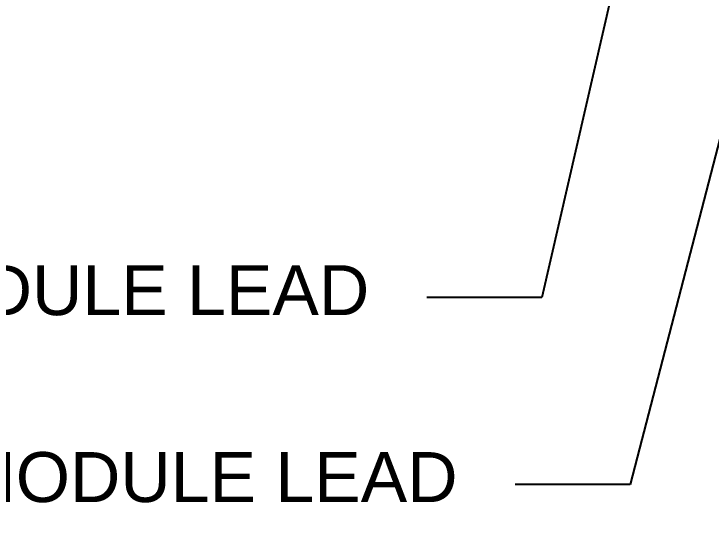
# Model space of a CAD drawing. Header units: feet. Extents: x -12372 to 90117, y -14865 to 4121.
# Drawn here: x 3419.6 to 3698.8, y 3344.5 to 3549.9 of the extents above; entities that cross this region are included whole.
import ezdxf
from ezdxf import colors
from ezdxf.entities.mleader import LeaderData, LeaderLine
from ezdxf.math import Vec2, Vec3

# ---------------------------------------------------------------- set-up
doc = ezdxf.new("R2010")
doc.units = ezdxf.units.FT
doc.header["$MEASUREMENT"] = 0
doc.layers.add('G-ANNO-TEXT', color=1, linetype='Continuous')
doc.styles.add('NEI-A', font='arial.ttf')

msp = doc.modelspace()

# ---------------------------------------------------------------- leaders
at = {"layer": 'G-ANNO-TEXT'}
ml = msp.add_multileader_mtext('Standard', dxfattribs=at)
ml.set_content('(TYP.) (+) MODULE LEAD', color=256, style='NEI-A')
ml.set_leader_properties()
ml.build(insert=Vec2(0, 0))
ml.multileader.update_dxf_attribs({"dogleg_length": 0.36, "arrow_head_size": 22.51})
ctx = ml.context
ctx.base_point, ctx.char_height, ctx.arrow_head_size, ctx.landing_gap_size, ctx.plane_origin = Vec3(3245.96, 3361.58, -22.9), 20, 22.51, 23.05, Vec3(10274.42, -2266.19, -22.9)
ctx.text_align_type = 2
notes = []
notes.append((ctx, [(1, (1, 1, 0), (3666.43, 3361.58, -22.9), (-1, 0), 46.1, [(1, [(3753.05, 3695.78, -22.9)], 0, [])])]))
ctx.mtext.insert, ctx.mtext.width, ctx.mtext.alignment, ctx.mtext.flow_direction = Vec3(3597.28, 3374.52, -22.9), 331.22, 3, 5
ctx.mtext.has_bg_fill, ctx.mtext.bg_color, ctx.mtext.bg_scale_factor, ctx.mtext.bg_transparency, ctx.mtext.use_window_bg_color = 1, -1073741824, 1.5, 0, 1
for ctx, leaders in notes:
    for number, flags, end, landing, length, lines in leaders:
        leader = LeaderData()
        leader.index, (leader.has_last_leader_line, leader.has_dogleg_vector, leader.attachment_direction) = number, flags
        leader.last_leader_point, leader.dogleg_vector, leader.dogleg_length = Vec3(end), Vec3(landing), length
        for number, points, colour, breaks in lines:
            line = LeaderLine()
            line.index, line.vertices, line.color, line.breaks = number, Vec3.list(points), colors.encode_raw_color(colour), breaks
            leader.lines.append(line)
        ctx.leaders.append(leader)

# ---------------------------------------------------------------- next in the draw order: leaders
ml = msp.add_multileader_mtext('Standard', dxfattribs=at)
ml.set_content('(TYP.) (-) MODULE LEAD', color=256, style='NEI-A')
ml.set_leader_properties()
ml.build(insert=Vec2(0, 0))
ml.multileader.update_dxf_attribs({"dogleg_length": 0.36, "arrow_head_size": 22.51})
ctx = ml.context
ctx.base_point, ctx.char_height, ctx.arrow_head_size, ctx.landing_gap_size, ctx.plane_origin = Vec3(3217.6, 3436.38, -22.9), 20, 22.51, 23.05, Vec3(10213.47, -2258.24, -22.9)
ctx.text_align_type = 2
notes = []
notes.append((ctx, [(1, (1, 1, 0), (3631.05, 3436.38, -22.9), (-1, 0), 46.1, [(1, [(3691.18, 3697.51, -22.9)], 0, [])])]))
ctx.mtext.insert, ctx.mtext.width, ctx.mtext.alignment, ctx.mtext.flow_direction = Vec3(3561.91, 3449.32, -22.9), 401.7571, 3, 5
ctx.mtext.has_bg_fill, ctx.mtext.bg_color, ctx.mtext.bg_scale_factor, ctx.mtext.bg_transparency, ctx.mtext.use_window_bg_color = 1, -1073741824, 1.5, 0, 1
for ctx, leaders in notes:
    for number, flags, end, landing, length, lines in leaders:
        leader = LeaderData()
        leader.index, (leader.has_last_leader_line, leader.has_dogleg_vector, leader.attachment_direction) = number, flags
        leader.last_leader_point, leader.dogleg_vector, leader.dogleg_length = Vec3(end), Vec3(landing), length
        for number, points, colour, breaks in lines:
            line = LeaderLine()
            line.index, line.vertices, line.color, line.breaks = number, Vec3.list(points), colors.encode_raw_color(colour), breaks
            leader.lines.append(line)
        ctx.leaders.append(leader)

doc.saveas('drawing.dxf')
